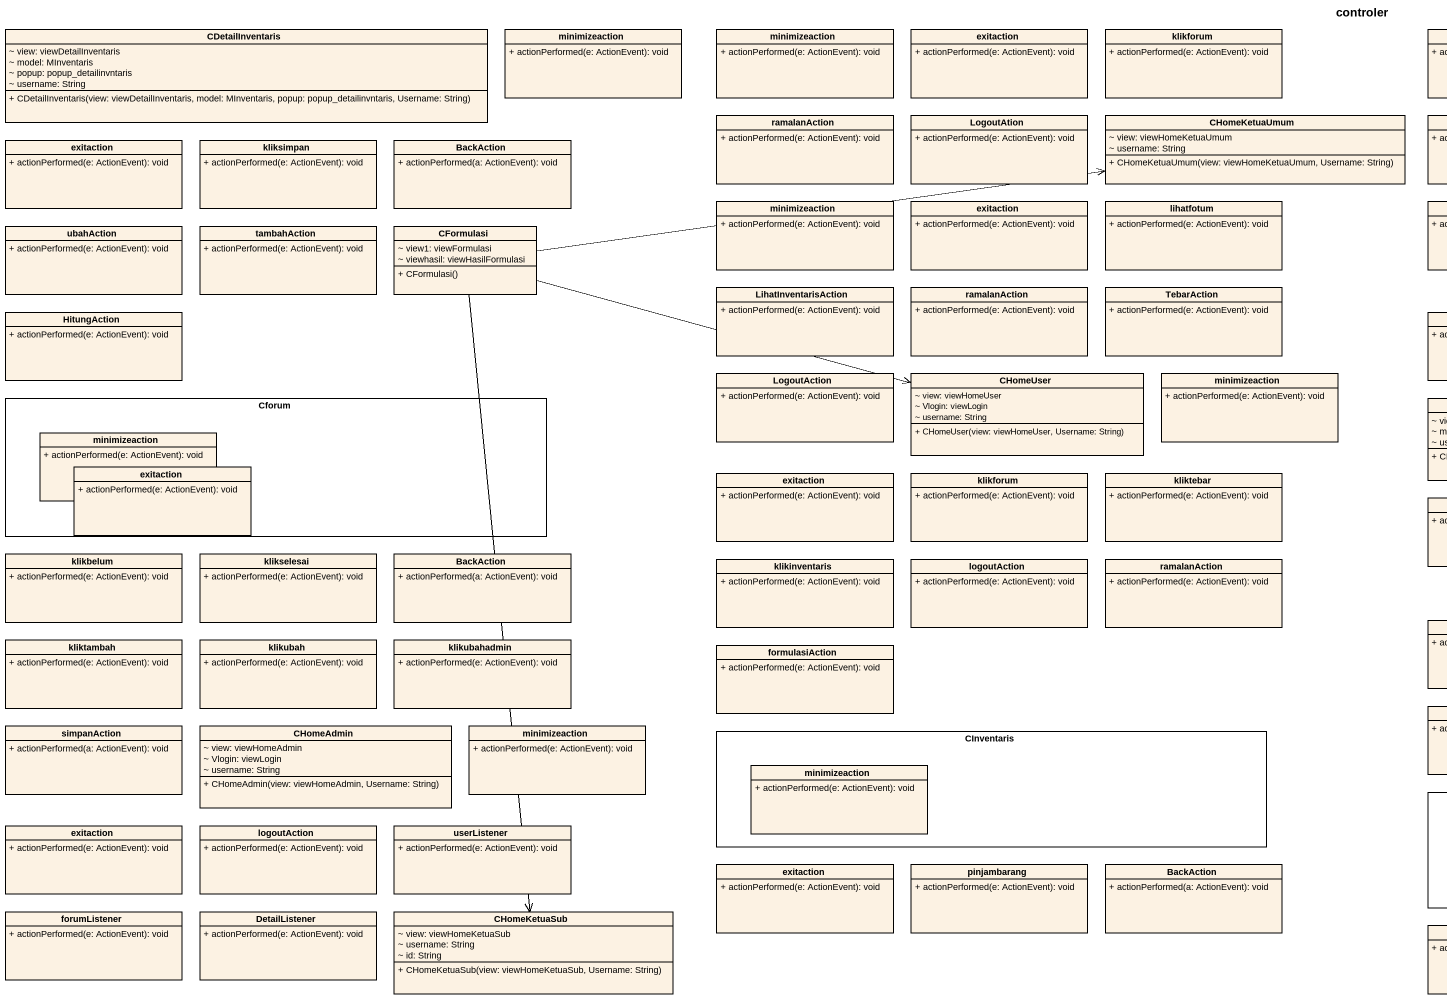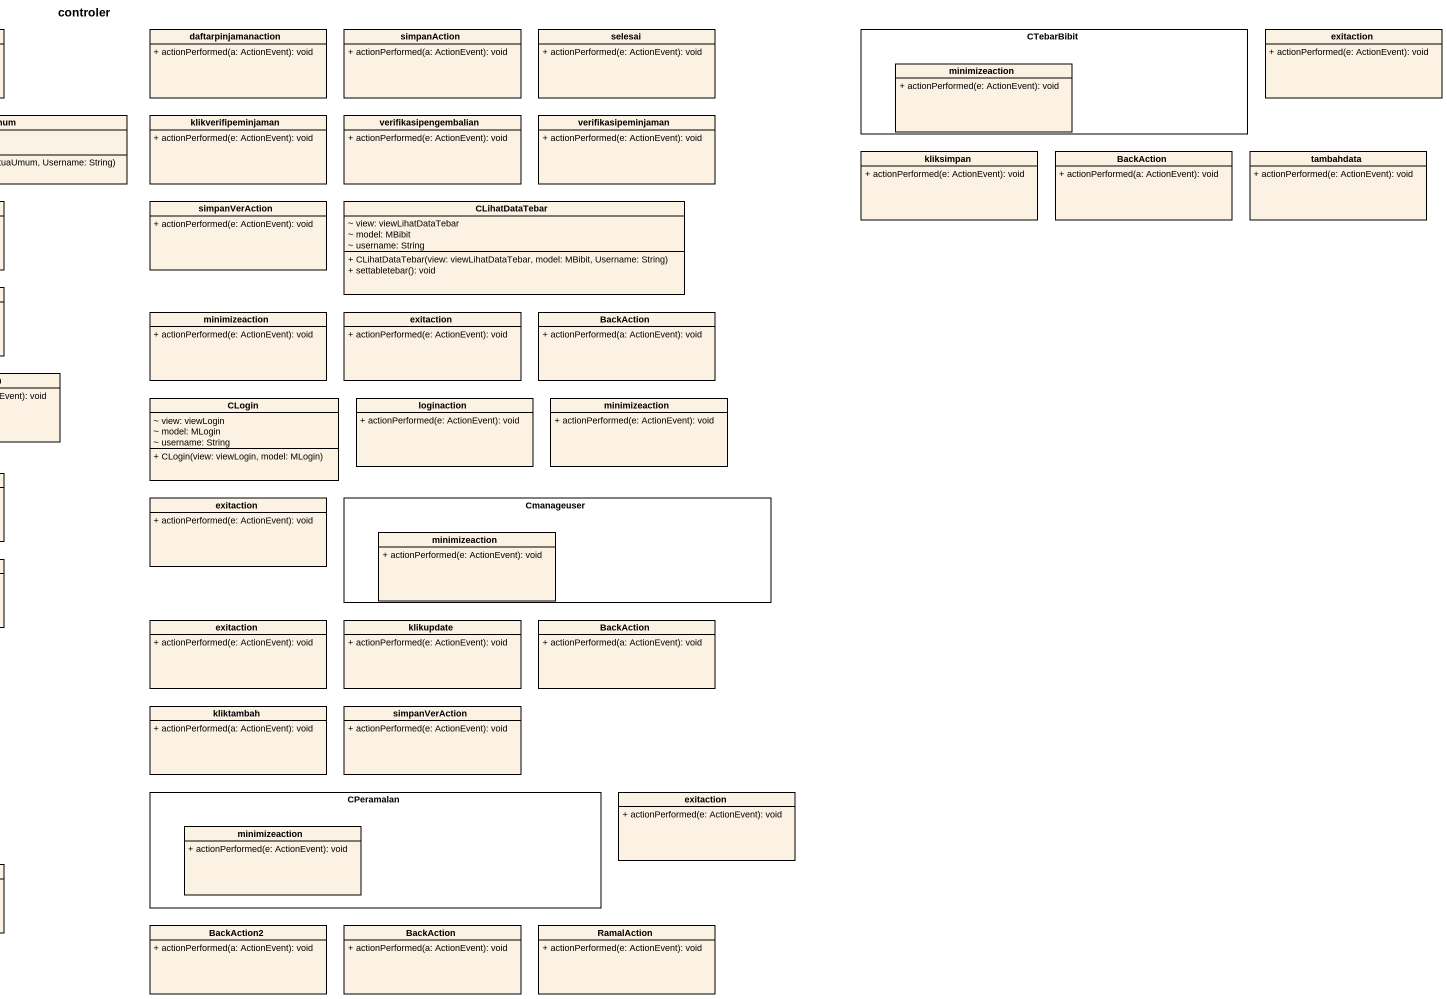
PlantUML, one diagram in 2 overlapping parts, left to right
@startuml
title controler
hide circle
hide empty members
skinparam classAttributeIconSize 0
class CDetailInventaris {
  ~ view: viewDetailInventaris
  ~ model: MInventaris
  ~ popup: popup_detailinvntaris
  ~ username: String
  + CDetailInventaris(view: viewDetailInventaris, model: MInventaris, popup: popup_detailinvntaris, Username: String)
}
class minimizeaction {
  + actionPerformed(e: ActionEvent): void
}
class "minimizeaction" as minimizeaction_2 {
  + actionPerformed(e: ActionEvent): void
}
class exitaction {
  + actionPerformed(e: ActionEvent): void
}
class klikforum {
  + actionPerformed(e: ActionEvent): void
}
class daftarpinjamanaction {
  + actionPerformed(a: ActionEvent): void
}
class simpanAction {
  + actionPerformed(a: ActionEvent): void
}
class selesai {
  + actionPerformed(e: ActionEvent): void
}
rectangle CTebarBibit {
  class "minimizeaction" as minimizeaction_3 {
    + actionPerformed(e: ActionEvent): void
  }
}
class "exitaction" as exitaction_2 {
  + actionPerformed(e: ActionEvent): void
}
class "exitaction" as exitaction_3 {
  + actionPerformed(e: ActionEvent): void
}
class kliksimpan {
  + actionPerformed(e: ActionEvent): void
}
class BackAction {
  + actionPerformed(a: ActionEvent): void
}
class ramalanAction {
  + actionPerformed(e: ActionEvent): void
}
class LogoutAtion {
  + actionPerformed(e: ActionEvent): void
}
class CHomeKetuaUmum {
  ~ view: viewHomeKetuaUmum
  ~ username: String
  + CHomeKetuaUmum(view: viewHomeKetuaUmum, Username: String)
}
class klikverifipeminjaman {
  + actionPerformed(e: ActionEvent): void
}
class verifikasipengembalian {
  + actionPerformed(e: ActionEvent): void
}
class verifikasipeminjaman {
  + actionPerformed(e: ActionEvent): void
}
class "kliksimpan" as kliksimpan_2 {
  + actionPerformed(e: ActionEvent): void
}
class "BackAction" as BackAction_2 {
  + actionPerformed(a: ActionEvent): void
}
class tambahdata {
  + actionPerformed(e: ActionEvent): void
}
class "minimizeaction" as minimizeaction_4 {
  + actionPerformed(e: ActionEvent): void
}
class "exitaction" as exitaction_4 {
  + actionPerformed(e: ActionEvent): void
}
class lihatfotum {
  + actionPerformed(e: ActionEvent): void
}
class simpanVerAction {
  + actionPerformed(e: ActionEvent): void
}
class CLihatDataTebar {
  ~ view: viewLihatDataTebar
  ~ model: MBibit
  ~ username: String
  + CLihatDataTebar(view: viewLihatDataTebar, model: MBibit, Username: String)
  + settabletebar(): void
}
class ubahAction {
  + actionPerformed(e: ActionEvent): void
}
class tambahAction {
  + actionPerformed(e: ActionEvent): void
}
class CFormulasi {
  ~ view1: viewFormulasi
  ~ viewhasil: viewHasilFormulasi
  + CFormulasi()
}
class LihatInventarisAction {
  + actionPerformed(e: ActionEvent): void
}
class "ramalanAction" as ramalanAction_2 {
  + actionPerformed(e: ActionEvent): void
}
class TebarAction {
  + actionPerformed(e: ActionEvent): void
}
class HitungAction {
  + actionPerformed(e: ActionEvent): void
}
class "minimizeaction" as minimizeaction_5 {
  + actionPerformed(e: ActionEvent): void
}
class "exitaction" as exitaction_5 {
  + actionPerformed(e: ActionEvent): void
}
class "BackAction" as BackAction_3 {
  + actionPerformed(a: ActionEvent): void
}
class LogoutAction {
  + actionPerformed(e: ActionEvent): void
}
class CHomeUser {
  ~ view: viewHomeUser
  ~ Vlogin: viewLogin
  ~ username: String
  + CHomeUser(view: viewHomeUser, Username: String)
}
class "minimizeaction" as minimizeaction_6 {
  + actionPerformed(e: ActionEvent): void
}
rectangle Cforum {
  class "minimizeaction" as minimizeaction_8 {
    + actionPerformed(e: ActionEvent): void
  }
  class "exitaction" as exitaction_6 {
    + actionPerformed(e: ActionEvent): void
  }
}
class CLogin {
  ~ view: viewLogin
  ~ model: MLogin
  ~ username: String
  + CLogin(view: viewLogin, model: MLogin)
}
class loginaction {
  + actionPerformed(e: ActionEvent): void
}
class "minimizeaction" as minimizeaction_7 {
  + actionPerformed(e: ActionEvent): void
}
class "exitaction" as exitaction_7 {
  + actionPerformed(e: ActionEvent): void
}
class "klikforum" as klikforum_2 {
  + actionPerformed(e: ActionEvent): void
}
class kliktebar {
  + actionPerformed(e: ActionEvent): void
}
class "exitaction" as exitaction_8 {
  + actionPerformed(e: ActionEvent): void
}
rectangle Cmanageuser {
  class "minimizeaction" as minimizeaction_9 {
    + actionPerformed(e: ActionEvent): void
  }
}
class klikbelum {
  + actionPerformed(e: ActionEvent): void
}
class klikselesai {
  + actionPerformed(e: ActionEvent): void
}
class "BackAction" as BackAction_4 {
  + actionPerformed(a: ActionEvent): void
}
class klikinventaris {
  + actionPerformed(e: ActionEvent): void
}
class logoutAction {
  + actionPerformed(e: ActionEvent): void
}
class "ramalanAction" as ramalanAction_3 {
  + actionPerformed(e: ActionEvent): void
}
class kliktambah {
  + actionPerformed(e: ActionEvent): void
}
class klikubah {
  + actionPerformed(e: ActionEvent): void
}
class klikubahadmin {
  + actionPerformed(e: ActionEvent): void
}
class formulasiAction {
  + actionPerformed(e: ActionEvent): void
}
class "exitaction" as exitaction_9 {
  + actionPerformed(e: ActionEvent): void
}
class klikupdate {
  + actionPerformed(e: ActionEvent): void
}
class "BackAction" as BackAction_5 {
  + actionPerformed(a: ActionEvent): void
}
class "simpanAction" as simpanAction_2 {
  + actionPerformed(a: ActionEvent): void
}
class CHomeAdmin {
  ~ view: viewHomeAdmin
  ~ Vlogin: viewLogin
  ~ username: String
  + CHomeAdmin(view: viewHomeAdmin, Username: String)
}
class "minimizeaction" as minimizeaction_10 {
  + actionPerformed(e: ActionEvent): void
}
class "kliktambah" as kliktambah_2 {
  + actionPerformed(a: ActionEvent): void
}
class "simpanVerAction" as simpanVerAction_2 {
  + actionPerformed(e: ActionEvent): void
}
rectangle CInventaris {
  class "minimizeaction" as minimizeaction_11 {
    + actionPerformed(e: ActionEvent): void
  }
}
rectangle CPeramalan {
  class "minimizeaction" as minimizeaction_12 {
    + actionPerformed(e: ActionEvent): void
  }
}
class "exitaction" as exitaction_10 {
  + actionPerformed(e: ActionEvent): void
}
class "exitaction" as exitaction_11 {
  + actionPerformed(e: ActionEvent): void
}
class "logoutAction" as logoutAction_2 {
  + actionPerformed(e: ActionEvent): void
}
class userListener {
  + actionPerformed(e: ActionEvent): void
}
class "exitaction" as exitaction_12 {
  + actionPerformed(e: ActionEvent): void
}
class pinjambarang {
  + actionPerformed(e: ActionEvent): void
}
class "BackAction" as BackAction_6 {
  + actionPerformed(a: ActionEvent): void
}
class forumListener {
  + actionPerformed(e: ActionEvent): void
}
class DetailListener {
  + actionPerformed(e: ActionEvent): void
}
class CHomeKetuaSub {
  ~ view: viewHomeKetuaSub
  ~ username: String
  ~ id: String
  + CHomeKetuaSub(view: viewHomeKetuaSub, Username: String)
}
class BackAction2 {
  + actionPerformed(a: ActionEvent): void
}
class "BackAction" as BackAction_7 {
  + actionPerformed(a: ActionEvent): void
}
class RamalAction {
  + actionPerformed(e: ActionEvent): void
}
CFormulasi -right-> CHomeKetuaUmum
CFormulasi -right-> CHomeUser
CFormulasi --> CHomeKetuaSub
@enduml
